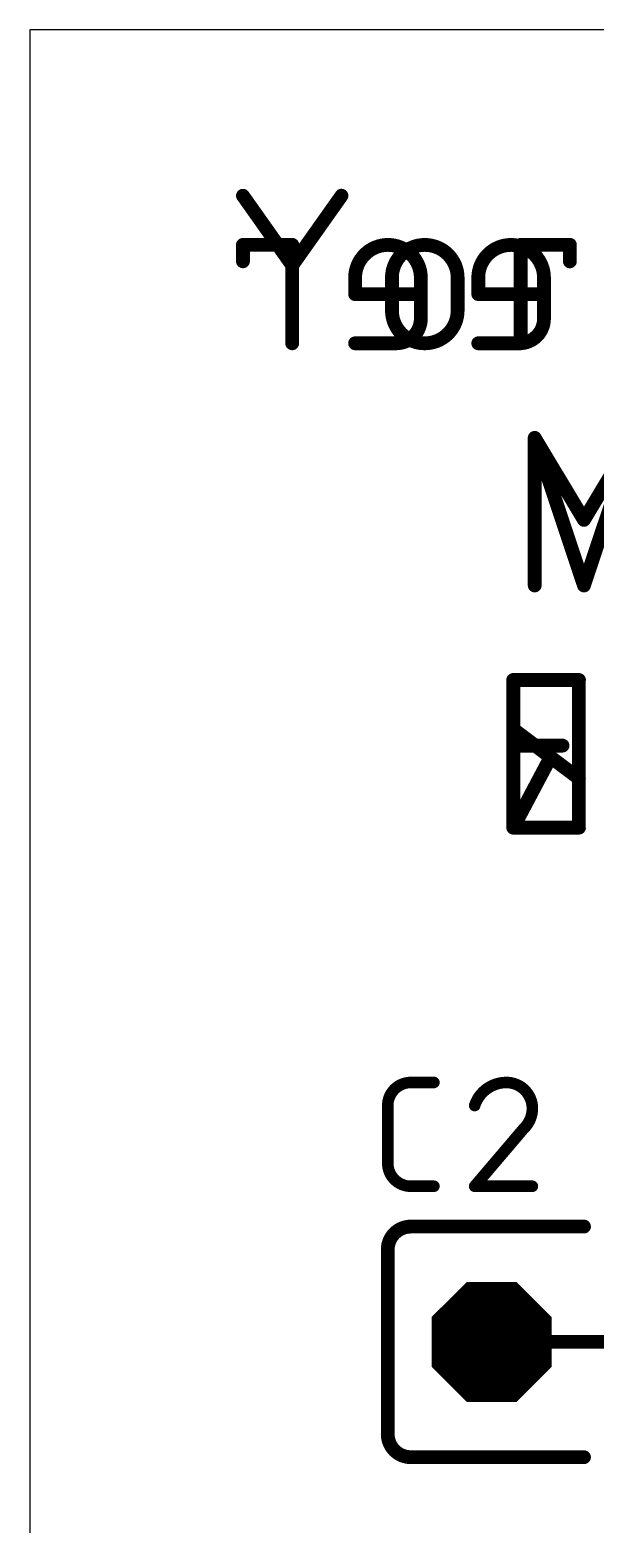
# Model space of a CAD drawing. Header units: millimetres. Extents: x 2963 to 3070, y 976 to 1104.
# Drawn here: x 2963.07 to 2969.29, y 1078.27 to 1094.72 of the extents above; entities that cross this region are included whole.
import ezdxf

# ---------------------------------------------------------------- set-up
doc = ezdxf.new("R2010")
doc.units = ezdxf.units.MM
doc.layers.add('PCB', color=31, linetype='Continuous')

# ---------------------------------------------------------------- blocks, each defined once
blk = doc.blocks.new('OCTAGONP')
at = {"const_width": 0.5}
blk.add_lwpolyline([(-0.25, -0.1036), (-0.25, 0.1036), (-0.1036, 0.25), (0.1036, 0.25), (0.25, 0.1036), (0.25, -0.1036), (0.1036, -0.25), (-0.1036, -0.25), (-0.25, -0.1036), (-0.25, 0.1036)], dxfattribs=at)

msp = doc.modelspace()

# ---------------------------------------------------------------- linework, layer by layer
at = {"layer": 'PCB'}
for p, q in [((3015.074, 1094.724), (2963.074, 1094.724)), ((2963.074, 1094.724), (2963.074, 997.089))]:
    msp.add_line(p, q, dxfattribs=at)
for points, const_width in [([(2965.418, 1092.897), (2965.96, 1092.13)], 0.152), ([(2965.96, 1092.13), (2966.502, 1092.897)], 0.152), ([(2965.96, 1092.356), (2965.418, 1092.356)], 0.152), ([(2965.418, 1092.356), (2965.418, 1092.175)], 0.152), ([(2965.96, 1091.272), (2965.96, 1092.356)], 0.152), ([(2968.473, 1091.272), (2968.473, 1092.356)], 0.152), ([(2968.473, 1092.356), (2969.014, 1092.356)], 0.152), ([(2969.014, 1092.356), (2969.014, 1092.175)], 0.152), ([(2965.96, 1091.272), (2965.96, 1092.13)], 0.152), ([(2966.652, 1091.994), (2966.652, 1091.814)], 0.152), ([(2967.057, 1091.633), (2967.057, 1091.994)], 0.152), ([(2967.375, 1091.543), (2967.375, 1091.994)], 0.152), ([(2967.78, 1091.994), (2967.78, 1091.633)], 0.152), ([(2968.007, 1091.994), (2968.007, 1091.814)], 0.152), ([(2968.73, 1091.543), (2968.73, 1091.994)], 0.152), ([(2966.652, 1091.814), (2967.375, 1091.814)], 0.152), ([(2968.007, 1091.814), (2968.73, 1091.814)], 0.152), ([(2966.652, 1091.272), (2967.104, 1091.272)], 0.152), ([(2968.007, 1091.272), (2968.459, 1091.272)], 0.152), ([(2968.628, 1088.605), (2968.628, 1090.23)], 0.152), ([(2968.628, 1090.23), (2969.17, 1089.327)], 0.152), ([(2969.17, 1088.605), (2968.628, 1090.23)], 0.152), ([(2969.17, 1089.327), (2969.712, 1090.23)], 0.152), ([(2969.712, 1090.23), (2969.17, 1088.605)], 0.152), ([(2968.392, 1085.938), (2968.392, 1087.563)], 0.152), ([(2968.392, 1087.563), (2969.114, 1087.563)], 0.152), ([(2969.114, 1085.938), (2969.114, 1087.563)], 0.152), ([(2968.392, 1087.022), (2969.114, 1086.48)], 0.152), ([(2968.392, 1086.841), (2968.934, 1086.841)], 0.152), ([(2968.392, 1085.938), (2968.798, 1086.705)], 0.152), ([(2969.114, 1085.938), (2968.392, 1085.938)], 0.152), ([(2967.265, 1083.131), (2967.519, 1083.131)], 0.127), ([(2967.011, 1082.242), (2967.011, 1082.877)], 0.127), ([(2968.507, 1082.623), (2967.967, 1081.988)], 0.127), ([(2967.519, 1081.988), (2967.265, 1081.988)], 0.127), ([(2967.967, 1081.988), (2968.602, 1081.988)], 0.127), ([(2967.265, 1081.544), (2969.17, 1081.544)], 0.152), ([(2967.011, 1079.258), (2967.011, 1081.29)], 0.152), ([(2969.17, 1080.274), (2968.662, 1080.274)], 0.152), ([(2969.678, 1080.274), (2969.17, 1080.274)], 0.152), ([(2969.17, 1079.004), (2967.265, 1079.004)], 0.152)]:
    msp.add_lwpolyline(points, dxfattribs=dict(at, const_width=const_width))
for points, const_width in [([(2965.449, 1092.919, 1), (2965.387, 1092.875)], 0.0762), ([(2966.533, 1092.875, 1), (2966.47, 1092.919)], 0.0762), ([(2965.418, 1092.394, 1), (2965.418, 1092.317)], 0.0762), ([(2965.456, 1092.356, 1), (2965.38, 1092.356)], 0.0762), ([(2965.998, 1092.356, 1), (2965.922, 1092.356)], 0.0762), ([(2965.96, 1092.317, 1), (2965.96, 1092.394)], 0.0762), ([(2967.375, 1091.994, 1), (2966.652, 1091.994)], 0.152), ([(2967.78, 1091.994, 1), (2967.057, 1091.994)], 0.152), ([(2968.73, 1091.994, 1), (2968.007, 1091.994)], 0.152), ([(2968.511, 1092.356, 1), (2968.435, 1092.356)], 0.0762), ([(2968.473, 1092.394, 1), (2968.473, 1092.317)], 0.0762), ([(2969.053, 1092.356, 1), (2968.976, 1092.356)], 0.0762), ([(2969.014, 1092.317, 1), (2969.014, 1092.394)], 0.0762), ([(2965.38, 1092.175, 1), (2965.456, 1092.175)], 0.0762), ([(2965.998, 1092.13, 1), (2965.922, 1092.13)], 0.0762), ([(2965.929, 1092.152, 1), (2965.991, 1092.108)], 0.0762), ([(2965.929, 1092.108, 1), (2965.991, 1092.152)], 0.0762), ([(2966.691, 1091.994, 1), (2966.614, 1091.994)], 0.0762), ([(2967.095, 1091.994, 1), (2967.019, 1091.994)], 0.0762), ([(2967.413, 1091.994, 1), (2967.337, 1091.994)], 0.0762), ([(2967.818, 1091.994, 1), (2967.742, 1091.994)], 0.0762), ([(2968.045, 1091.994, 1), (2967.969, 1091.994)], 0.0762), ([(2968.768, 1091.994, 1), (2968.692, 1091.994)], 0.0762), ([(2968.976, 1092.175, 1), (2969.053, 1092.175)], 0.0762), ([(2966.614, 1091.994, 1), (2966.691, 1091.994)], 0.0762), ([(2967.019, 1091.994, 1), (2967.095, 1091.994)], 0.0762), ([(2967.337, 1091.994, 1), (2967.413, 1091.994)], 0.0762), ([(2967.742, 1091.994, 1), (2967.818, 1091.994)], 0.0762), ([(2967.969, 1091.994, 1), (2968.045, 1091.994)], 0.0762), ([(2968.692, 1091.994, 1), (2968.768, 1091.994)], 0.0762), ([(2966.652, 1091.852, 1), (2966.652, 1091.776)], 0.0762), ([(2966.614, 1091.814, 1), (2966.691, 1091.814)], 0.0762), ([(2967.375, 1091.776, 1), (2967.375, 1091.852)], 0.0762), ([(2968.007, 1091.852, 1), (2968.007, 1091.776)], 0.0762), ([(2967.969, 1091.814, 1), (2968.045, 1091.814)], 0.0762), ([(2968.73, 1091.776, 1), (2968.73, 1091.852)], 0.0762), ([(2967.057, 1091.633, 1), (2967.78, 1091.633)], 0.152), ([(2967.095, 1091.633, 1), (2967.019, 1091.633)], 0.0762), ([(2967.019, 1091.633, 1), (2967.095, 1091.633)], 0.0762), ([(2967.104, 1091.272, 0.4142), (2967.375, 1091.543)], 0.152), ([(2967.413, 1091.543, 1), (2967.337, 1091.543)], 0.0762), ([(2967.337, 1091.543, 1), (2967.413, 1091.543)], 0.0762), ([(2967.818, 1091.633, 1), (2967.742, 1091.633)], 0.0762), ([(2967.742, 1091.633, 1), (2967.818, 1091.633)], 0.0762), ([(2968.459, 1091.272, 0.4142), (2968.73, 1091.543)], 0.152), ([(2968.768, 1091.543, 1), (2968.692, 1091.543)], 0.0762), ([(2968.692, 1091.543, 1), (2968.768, 1091.543)], 0.0762), ([(2965.922, 1091.272, 1), (2965.998, 1091.272)], 0.0762), ([(2965.922, 1091.272, 1), (2965.998, 1091.272)], 0.0762), ([(2966.652, 1091.31, 1), (2966.652, 1091.234)], 0.0762), ([(2967.104, 1091.31, 1), (2967.104, 1091.234)], 0.0762), ([(2967.104, 1091.234, 1), (2967.104, 1091.31)], 0.0762), ([(2968.007, 1091.31, 1), (2968.007, 1091.234)], 0.0762), ([(2968.459, 1091.31, 1), (2968.459, 1091.234)], 0.0762), ([(2968.435, 1091.272, 1), (2968.511, 1091.272)], 0.0762), ([(2968.459, 1091.234, 1), (2968.459, 1091.31)], 0.0762), ([(2968.666, 1090.23, 1), (2968.59, 1090.23)], 0.0762), ([(2968.661, 1090.25, 1), (2968.595, 1090.211)], 0.0762), ([(2968.664, 1090.242, 1), (2968.592, 1090.218)], 0.0762), ([(2969.137, 1089.347, 1), (2969.203, 1089.308)], 0.0762), ([(2969.137, 1089.308, 1), (2969.203, 1089.347)], 0.0762), ([(2968.59, 1088.605, 1), (2968.666, 1088.605)], 0.0762), ([(2969.134, 1088.617, 1), (2969.206, 1088.593)], 0.0762), ([(2969.134, 1088.593, 1), (2969.206, 1088.617)], 0.0762), ([(2968.43, 1087.563, 1), (2968.354, 1087.563)], 0.0762), ([(2968.392, 1087.602, 1), (2968.392, 1087.525)], 0.0762), ([(2969.153, 1087.563, 1), (2969.076, 1087.563)], 0.0762), ([(2969.114, 1087.525, 1), (2969.114, 1087.602)], 0.0762), ([(2968.415, 1087.052, 1), (2968.369, 1086.991)], 0.0762), ([(2968.392, 1086.879, 1), (2968.392, 1086.803)], 0.0762), ([(2968.934, 1086.803, 1), (2968.934, 1086.879)], 0.0762), ([(2968.832, 1086.688, 1), (2968.765, 1086.723)], 0.0762), ([(2969.092, 1086.449, 1), (2969.137, 1086.51)], 0.0762), ([(2968.392, 1085.976, 1), (2968.392, 1085.9)], 0.0762), ([(2968.358, 1085.956, 1), (2968.426, 1085.92)], 0.0762), ([(2968.354, 1085.938, 1), (2968.43, 1085.938)], 0.0762), ([(2969.076, 1085.938, 1), (2969.153, 1085.938)], 0.0762), ([(2969.114, 1085.9, 1), (2969.114, 1085.976)], 0.0762), ([(2967.265, 1083.131, 0.4142), (2967.011, 1082.877)], 0.127), ([(2967.265, 1083.163, 1), (2967.265, 1083.099)], 0.0635), ([(2967.265, 1083.099, 1), (2967.265, 1083.163)], 0.0635), ([(2967.519, 1083.099, 1), (2967.519, 1083.163)], 0.0635), ([(2968.317, 1083.131, 0.3252), (2967.967, 1082.877)], 0.127), ([(2968.602, 1082.845, 0.4142), (2968.317, 1083.131)], 0.127), ([(2968.317, 1083.163, 1), (2968.317, 1083.099)], 0.0635), ([(2968.317, 1083.099, 1), (2968.317, 1083.163)], 0.0635), ([(2967.043, 1082.877, 1), (2966.979, 1082.877)], 0.0635), ([(2966.979, 1082.877, 1), (2967.043, 1082.877)], 0.0635), ([(2967.937, 1082.887, 1), (2967.998, 1082.867)], 0.0635), ([(2968.507, 1082.623, 0.2053), (2968.602, 1082.845)], 0.127), ([(2968.634, 1082.845, 1), (2968.571, 1082.845)], 0.0635), ([(2968.571, 1082.845, 1), (2968.634, 1082.845)], 0.0635), ([(2968.531, 1082.603, 1), (2968.483, 1082.644)], 0.0635), ([(2968.485, 1082.646, 1), (2968.529, 1082.6)], 0.0635), ([(2967.011, 1082.242, 0.4142), (2967.265, 1081.988)], 0.127), ([(2967.043, 1082.242, 1), (2966.979, 1082.242)], 0.0635), ([(2966.979, 1082.242, 1), (2967.043, 1082.242)], 0.0635), ([(2967.265, 1082.02, 1), (2967.265, 1081.956)], 0.0635), ([(2967.265, 1081.956, 1), (2967.265, 1082.02)], 0.0635), ([(2967.519, 1081.956, 1), (2967.519, 1082.02)], 0.0635), ([(2967.967, 1082.02, 1), (2967.967, 1081.956)], 0.0635), ([(2967.943, 1082.009, 1), (2967.992, 1081.968)], 0.0635), ([(2968.602, 1081.956, 1), (2968.602, 1082.02)], 0.0635), ([(2967.265, 1081.544, 0.4142), (2967.011, 1081.29)], 0.152), ([(2967.265, 1081.582, 1), (2967.265, 1081.506)], 0.0762), ([(2967.265, 1081.506, 1), (2967.265, 1081.582)], 0.0762), ([(2969.17, 1081.506, 1), (2969.17, 1081.582)], 0.0762), ([(2967.049, 1081.29, 1), (2966.973, 1081.29)], 0.0762), ([(2966.973, 1081.29, 1), (2967.049, 1081.29)], 0.0762), ([(2968.662, 1080.312, 1), (2968.662, 1080.236)], 0.0762), ([(2969.17, 1080.312, 1), (2969.17, 1080.236)], 0.0762), ([(2969.17, 1080.236, 1), (2969.17, 1080.312)], 0.0762), ([(2967.011, 1079.258, 0.4142), (2967.265, 1079.004)], 0.152), ([(2967.049, 1079.258, 1), (2966.973, 1079.258)], 0.0762), ([(2966.973, 1079.258, 1), (2967.049, 1079.258)], 0.0762), ([(2967.265, 1079.042, 1), (2967.265, 1078.966)], 0.0762), ([(2967.265, 1078.966, 1), (2967.265, 1079.042)], 0.0762), ([(2969.17, 1078.966, 1), (2969.17, 1079.042)], 0.0762)]:
    msp.add_lwpolyline(points, format="xyb", dxfattribs=dict(at, const_width=const_width))

# ---------------------------------------------------------------- block references
at = {"layer": 'PCB', "xscale": 1.3208, "yscale": 1.3208, "rotation": 180}
msp.add_blockref('OCTAGONP', (2968.154, 1080.274), dxfattribs=at)
msp.add_blockref('OCTAGONP', (2968.154, 1080.274), dxfattribs=at)

doc.saveas('drawing.dxf')
